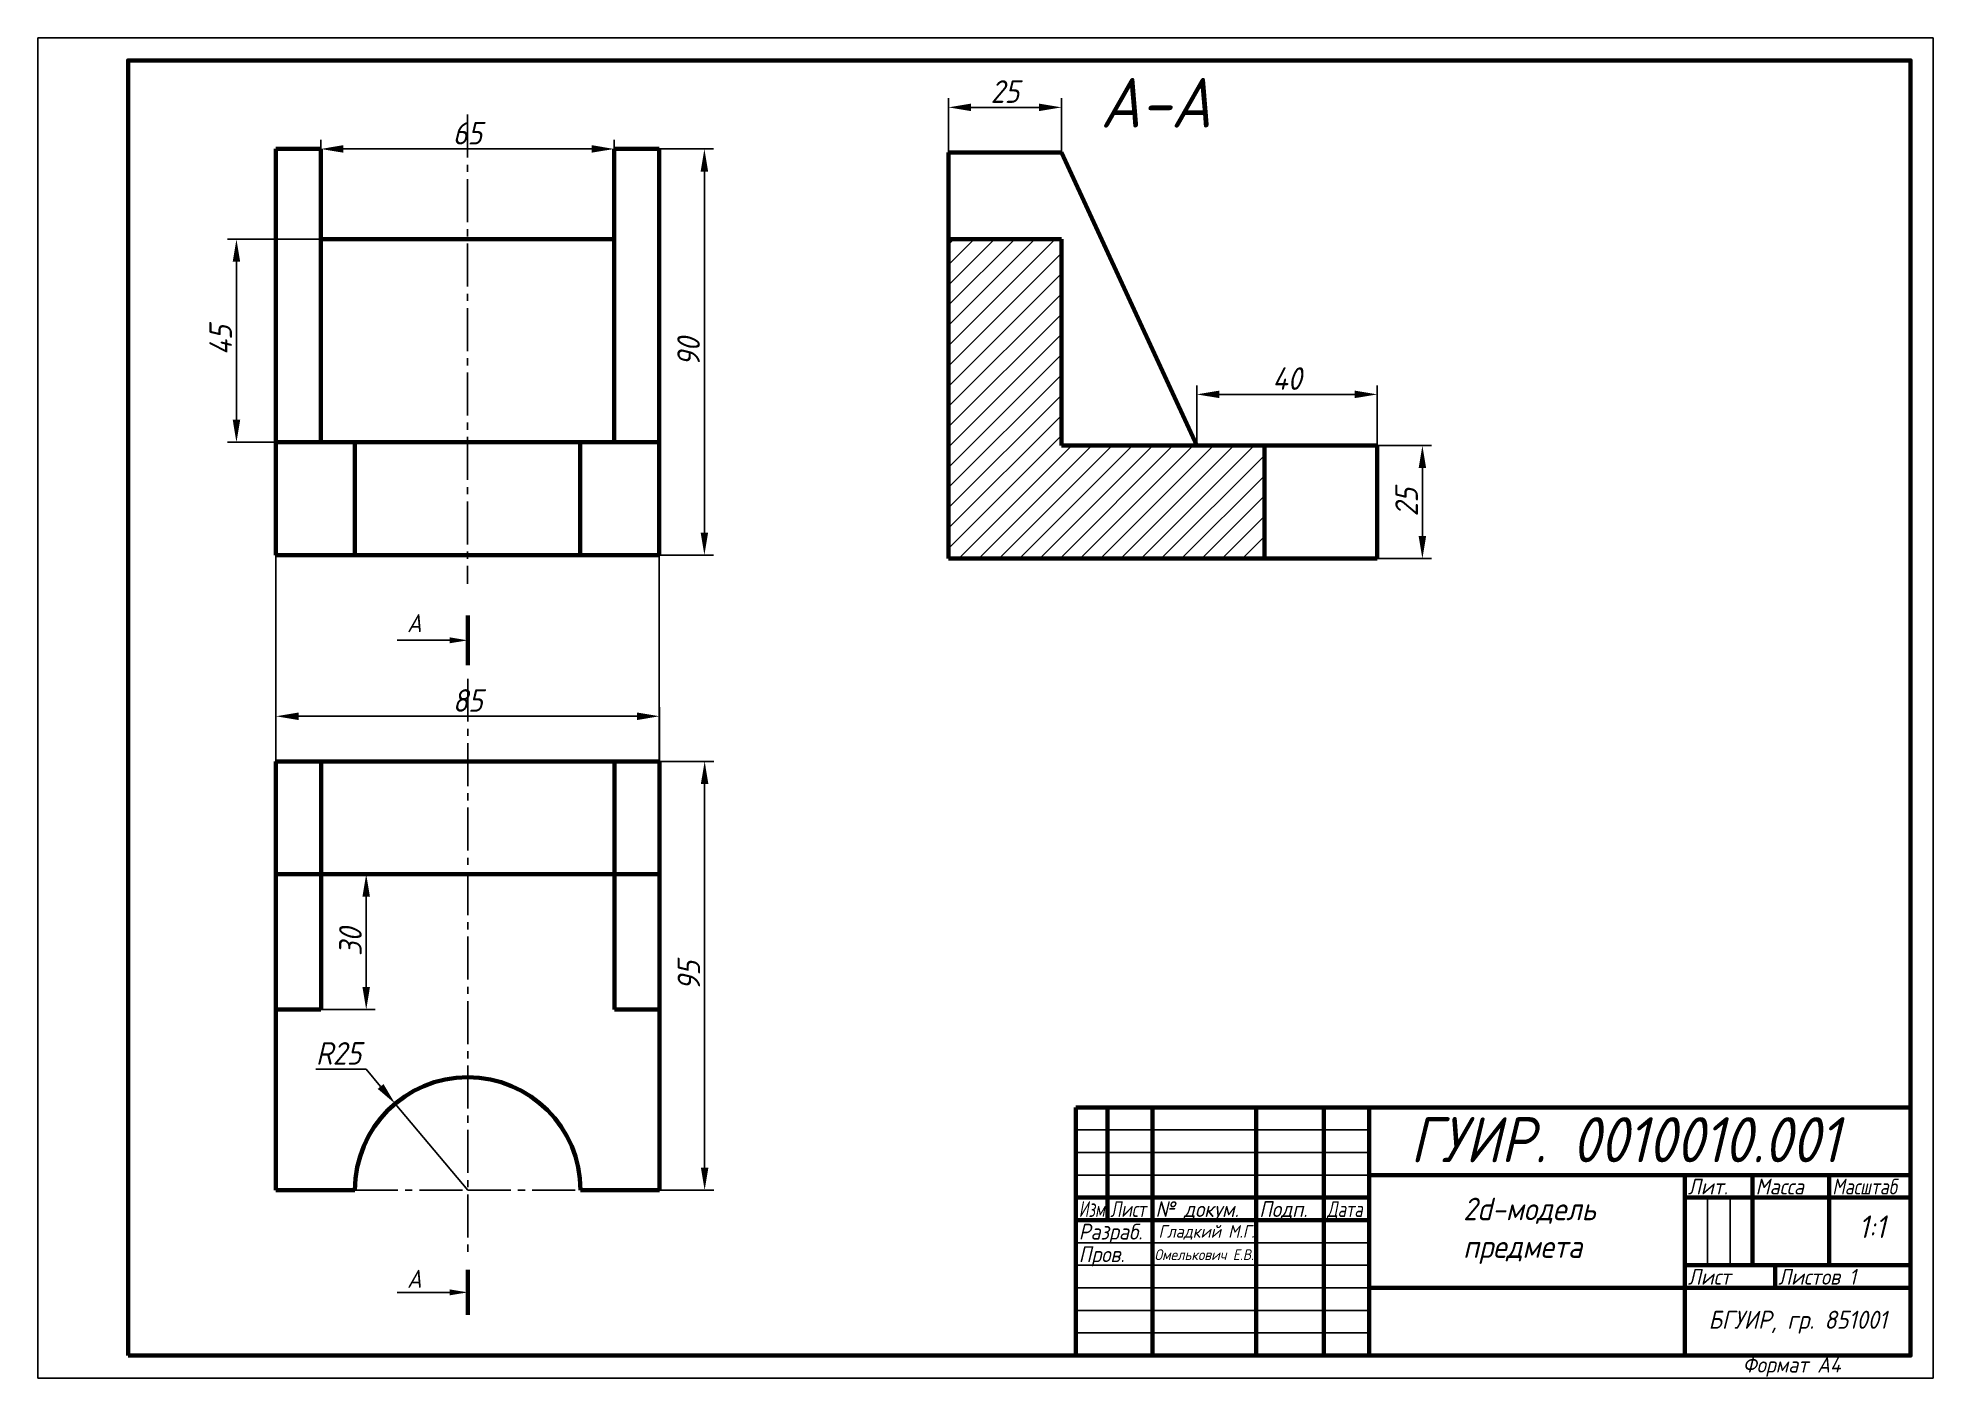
# Model space of a CAD drawing. Header units: millimetres. Extents: x 0 to 420, y 0 to 297.
import ezdxf
from ezdxf import colors
from ezdxf.entities.mleader import LeaderData, LeaderLine
from ezdxf.math import Vec2, Vec3

# ---------------------------------------------------------------- set-up
doc = ezdxf.new("R2010")
doc.units = ezdxf.units.MM
doc.header["$LTSCALE"] = 0.5
doc.linetypes.add('осевая2', pattern=[28.575, 19.05, -3.175, 3.175, -3.175])
doc.layers.get('0').update_dxf_attribs({"lineweight": 60})
doc.layers.get('Defpoints').update_dxf_attribs({"color": 5})
doc.layers.add('1-оси', color=1, linetype='осевая2')
doc.layers.add('3-размеры', color=6, linetype='Continuous')
doc.layers.add('2-штриховка', color=7, linetype='Continuous', true_color=0x00c7c7)
doc.layers.add('4-текст', color=7, linetype='Continuous', true_color=0x00ad00)
doc.styles.get("Standard").update_dxf_attribs({"font": 'isocpeui.ttf', "width": 0.9})
doc.dimstyles.new('Standart', dxfattribs={"dimtxt": 5, "dimasz": 5, "dimexe": 2, "dimexo": 0, "dimgap": 1, "dimtad": 1, "dimtoh": 1, "dimdec": 0, "dimtxsty": 'Standard', "dimcen": 2.5, "dimadec": 0, "dimazin": 0, "dimtfac": 1, "dimtdec": 0, "dimtmove": 0, "dimatfit": 3, "dimldrblk": 'DOTSMALL', "dimfxl": 1, "dimarcsym": 0})

# ---------------------------------------------------------------- blocks, each defined once
blk = doc.blocks.new('*D2')
at = {"layer": '3-размеры', "color": 0, "lineweight": -2, "transparency": 16777216}
for p, q in [((52.76, 136.67), (52.76, 148.67)), ((137.76, 136.67), (137.76, 148.67)), ((57.76, 146.67), (132.76, 146.67))]:
    blk.add_line(p, q, dxfattribs=at)
at = {"layer": '3-размеры', "color": 0, "transparency": 16777216}
for points in [[(57.76, 147.5), (57.76, 145.83), (52.76, 146.67)], [(132.76, 147.5), (132.76, 145.83), (137.76, 146.67)]]:
    blk.add_solid(points, dxfattribs=at)
at = {"layer": 'Defpoints', "color": 0, "transparency": 16777216}
for p in [(137.76, 146.67), (52.76, 136.67), (137.76, 136.67)]:
    blk.add_point(p, dxfattribs=at)
at = {"layer": '3-размеры', "color": 0, "transparency": 16777216, "insert": (95.26, 150.17), "char_height": 5, "attachment_point": 5}
blk.add_mtext('85', dxfattribs=at)
blk = doc.blocks.new('_DotSmall')
at = {"color": 0, "linetype": 'ByBlock', "const_width": 0.5}
blk.add_lwpolyline([(-0.0625, 0, 1), (0.0625, 0, 1)], format="xyb", close=True, dxfattribs=at)
blk = doc.blocks.new('*D3')
at = {"layer": '3-размеры', "color": 0, "lineweight": -2, "transparency": 16777216}
for p, q in [((137.7, 272.39), (149.7, 272.39)), ((147.7, 267.39), (147.7, 187.39)), ((137.7, 182.39), (149.7, 182.39))]:
    blk.add_line(p, q, dxfattribs=at)
at = {"layer": '3-размеры', "color": 0, "transparency": 16777216}
for points in [[(146.87, 267.39), (148.53, 267.39), (147.7, 272.39)], [(146.87, 187.39), (148.53, 187.39), (147.7, 182.39)]]:
    blk.add_solid(points, dxfattribs=at)
at = {"layer": 'Defpoints', "color": 0, "transparency": 16777216}
for p in [(137.7, 272.39), (137.7, 182.39), (147.7, 182.39)]:
    blk.add_point(p, dxfattribs=at)
at = {"layer": '3-размеры', "color": 0, "transparency": 16777216, "insert": (144.2, 227.39), "char_height": 5, "attachment_point": 5, "rotation": 90}
blk.add_mtext('90', dxfattribs=at)
blk = doc.blocks.new('*D4')
at = {"layer": '3-размеры', "color": 0, "lineweight": -2, "transparency": 16777216}
for p, q in [((137.76, 136.67), (149.76, 136.67)), ((147.76, 131.67), (147.76, 46.67)), ((137.76, 41.67), (149.76, 41.67))]:
    blk.add_line(p, q, dxfattribs=at)
at = {"layer": '3-размеры', "color": 0, "transparency": 16777216}
for points in [[(146.92, 131.67), (148.59, 131.67), (147.76, 136.67)], [(146.92, 46.67), (148.59, 46.67), (147.76, 41.67)]]:
    blk.add_solid(points, dxfattribs=at)
at = {"layer": 'Defpoints', "color": 0, "transparency": 16777216}
for p in [(137.76, 136.67), (137.76, 41.67), (147.76, 41.67)]:
    blk.add_point(p, dxfattribs=at)
at = {"layer": '3-размеры', "color": 0, "transparency": 16777216, "insert": (144.26, 89.17), "char_height": 5, "attachment_point": 5, "rotation": 90}
blk.add_mtext('95', dxfattribs=at)
blk = doc.blocks.new('*D5')
at = {"layer": '3-размеры', "color": 0, "lineweight": -2, "transparency": 16777216}
for p, q in [((201.82, 271.61), (201.82, 283.61)), ((221.82, 281.61), (206.82, 281.61)), ((226.82, 271.61), (226.82, 283.61))]:
    blk.add_line(p, q, dxfattribs=at)
at = {"layer": '3-размеры', "color": 0, "transparency": 16777216}
for points in [[(206.82, 282.44), (206.82, 280.77), (201.82, 281.61)], [(221.82, 282.44), (221.82, 280.77), (226.82, 281.61)]]:
    blk.add_solid(points, dxfattribs=at)
at = {"layer": 'Defpoints', "color": 0, "transparency": 16777216}
for p in [(201.82, 281.61), (201.82, 271.61), (226.82, 271.61)]:
    blk.add_point(p, dxfattribs=at)
at = {"layer": '3-размеры', "color": 0, "transparency": 16777216, "insert": (214.32, 285.11), "char_height": 5, "attachment_point": 5}
blk.add_mtext('25', dxfattribs=at)
blk = doc.blocks.new('*D7')
at = {"layer": '3-размеры', "color": 0, "lineweight": -2, "transparency": 16777216}
for p, q in [((62.76, 111.67), (74.76, 111.67)), ((72.76, 86.67), (72.76, 106.67)), ((62.76, 81.67), (74.76, 81.67))]:
    blk.add_line(p, q, dxfattribs=at)
at = {"layer": '3-размеры', "color": 0, "transparency": 16777216}
for points in [[(71.92, 106.67), (73.59, 106.67), (72.76, 111.67)], [(71.92, 86.67), (73.59, 86.67), (72.76, 81.67)]]:
    blk.add_solid(points, dxfattribs=at)
at = {"layer": 'Defpoints', "color": 0, "transparency": 16777216}
for p in [(62.76, 111.67), (72.76, 111.67), (62.76, 81.67)]:
    blk.add_point(p, dxfattribs=at)
at = {"layer": '3-размеры', "color": 0, "transparency": 16777216, "insert": (69.26, 96.67), "char_height": 5, "attachment_point": 5, "rotation": 90}
blk.add_mtext('30', dxfattribs=at)
blk = doc.blocks.new('*D8')
at = {"layer": '3-размеры', "color": 0, "lineweight": -2, "transparency": 16777216}
for p, q in [((62.7, 272.39), (62.7, 274.39)), ((127.7, 272.39), (127.7, 274.39)), ((67.7, 272.39), (122.7, 272.39))]:
    blk.add_line(p, q, dxfattribs=at)
at = {"layer": '3-размеры', "color": 0, "transparency": 16777216}
for points in [[(67.7, 273.23), (67.7, 271.56), (62.7, 272.39)], [(122.7, 273.23), (122.7, 271.56), (127.7, 272.39)]]:
    blk.add_solid(points, dxfattribs=at)
at = {"layer": 'Defpoints', "color": 0, "transparency": 16777216}
for p in [(62.7, 272.39), (127.7, 272.39), (127.7, 272.39)]:
    blk.add_point(p, dxfattribs=at)
at = {"layer": '3-размеры', "color": 0, "transparency": 16777216, "insert": (95.2, 275.89), "char_height": 5, "attachment_point": 5}
blk.add_mtext('65', dxfattribs=at)
blk = doc.blocks.new('*D9')
at = {"layer": '3-размеры', "color": 0, "lineweight": -2, "transparency": 16777216}
for p, q in [((296.82, 206.65), (308.82, 206.65)), ((306.82, 201.65), (306.82, 186.61)), ((296.82, 181.61), (308.82, 181.61))]:
    blk.add_line(p, q, dxfattribs=at)
at = {"layer": '3-размеры', "color": 0, "transparency": 16777216}
for points in [[(305.99, 201.65), (307.65, 201.65), (306.82, 206.65)], [(305.99, 186.61), (307.65, 186.61), (306.82, 181.61)]]:
    blk.add_solid(points, dxfattribs=at)
at = {"layer": 'Defpoints', "color": 0, "transparency": 16777216}
for p in [(296.82, 206.65), (296.82, 181.61), (306.82, 181.61)]:
    blk.add_point(p, dxfattribs=at)
at = {"layer": '3-размеры', "color": 0, "transparency": 16777216, "insert": (303.32, 194.11), "char_height": 5, "attachment_point": 5, "rotation": 90}
blk.add_mtext('25', dxfattribs=at)
blk = doc.blocks.new('*D11')
at = {"layer": '3-размеры', "color": 0, "lineweight": -2, "transparency": 16777216}
for p, q in [((256.82, 206.65), (256.82, 220)), ((296.82, 206.65), (296.82, 220)), ((261.82, 218), (291.82, 218))]:
    blk.add_line(p, q, dxfattribs=at)
at = {"layer": '3-размеры', "color": 0, "transparency": 16777216}
for points in [[(261.82, 218.83), (261.82, 217.17), (256.82, 218)], [(291.82, 218.83), (291.82, 217.17), (296.82, 218)]]:
    blk.add_solid(points, dxfattribs=at)
at = {"layer": 'Defpoints', "color": 0, "transparency": 16777216}
for p in [(296.82, 218), (256.82, 206.65), (296.82, 206.65)]:
    blk.add_point(p, dxfattribs=at)
at = {"layer": '3-размеры', "color": 0, "transparency": 16777216, "insert": (276.82, 221.5), "char_height": 5, "attachment_point": 5}
blk.add_mtext('40', dxfattribs=at)
blk = doc.blocks.new('*D19')
at = {"layer": '3-размеры', "color": 0, "lineweight": -2, "transparency": 16777216}
for p, q in [((62.7, 252.39), (42, 252.39)), ((44, 247.39), (44, 212.39)), ((62.7, 207.39), (42, 207.39))]:
    blk.add_line(p, q, dxfattribs=at)
at = {"layer": '3-размеры', "color": 0, "transparency": 16777216}
for points in [[(43.17, 247.39), (44.83, 247.39), (44, 252.39)], [(43.17, 212.39), (44.83, 212.39), (44, 207.39)]]:
    blk.add_solid(points, dxfattribs=at)
at = {"layer": 'Defpoints', "color": 0, "transparency": 16777216}
for p in [(62.7, 252.39), (44, 207.39), (62.7, 207.39)]:
    blk.add_point(p, dxfattribs=at)
at = {"layer": '3-размеры', "color": 0, "transparency": 16777216, "insert": (40.5, 230), "char_height": 5, "attachment_point": 5, "rotation": 90}
blk.add_mtext('45', dxfattribs=at)
blk = doc.blocks.new('*D20')
at = {"layer": '3-размеры', "color": 0, "lineweight": -2, "transparency": 16777216}
for p, q in [((61.58, 68.46), (72.73, 68.46)), ((72.73, 68.46), (75.95, 64.63)), ((95.26, 41.67), (79.17, 60.8))]:
    blk.add_line(p, q, dxfattribs=at)
at = {"layer": '3-размеры', "color": 0, "transparency": 16777216}
blk.add_solid([(76.59, 65.16), (75.31, 64.09), (79.17, 60.8)], dxfattribs=at)
at = {"layer": 'Defpoints', "color": 0, "transparency": 16777216}
for p in [(79.17, 60.8), (95.26, 41.67)]:
    blk.add_point(p, dxfattribs=at)
at = {"layer": '3-размеры', "color": 0, "transparency": 16777216, "insert": (66.65, 71.96), "char_height": 5, "attachment_point": 5}
blk.add_mtext('R25', dxfattribs=at)

msp = doc.modelspace()

# ---------------------------------------------------------------- hatches: boundary and pattern name
at = {"layer": '2-штриховка'}
h = msp.add_hatch(dxfattribs=at)
h.set_pattern_fill('ANSI31', color=256)
h.paths.add_polyline_path([(271.82, 206.65), (256.82, 206.65), (226.82, 206.65), (226.82, 252.39), (201.82, 252.39), (201.82, 181.61), (271.82, 181.61)])

# ---------------------------------------------------------------- linework, layer by layer
for p, q in [((62.7, 272.39), (52.7, 272.39)), ((52.7, 272.39), (52.7, 207.39)), ((62.7, 207.39), (62.7, 272.39)), ((127.7, 207.39), (127.7, 272.39)), ((127.7, 272.39), (137.7, 272.39)), ((137.7, 272.39), (137.7, 207.39)), ((201.82, 181.61), (201.82, 271.61)), ((201.82, 271.61), (226.82, 271.61)), ((226.82, 271.61), (256.82, 206.65)), ((62.7, 252.39), (127.7, 252.39)), ((201.82, 252.39), (226.82, 252.39)), ((226.82, 252.39), (226.82, 206.65)), ((137.7, 207.39), (52.7, 207.39)), ((52.7, 207.39), (52.7, 182.39)), ((52.7, 207.39), (70.2, 207.39)), ((70.2, 207.39), (70.2, 182.39)), ((137.7, 207.39), (120.2, 207.39)), ((120.2, 207.39), (120.2, 182.39)), ((137.7, 182.39), (137.7, 207.39)), ((256.82, 206.65), (226.82, 206.65)), ((296.82, 206.65), (256.82, 206.65)), ((271.82, 181.61), (271.82, 206.65)), ((296.82, 206.65), (296.82, 181.61)), ((52.7, 182.39), (137.7, 182.39)), ((296.82, 181.61), (201.82, 181.61)), ((296.82, 181.61), (271.82, 181.61)), ((95.26, 158), (95.26, 169)), ((52.76, 136.67), (137.76, 136.67)), ((52.76, 136.67), (52.76, 41.67)), ((62.76, 136.67), (62.76, 81.67)), ((127.76, 136.67), (127.76, 81.67)), ((137.76, 136.67), (137.76, 41.67)), ((70.26, 111.67), (52.76, 111.67)), ((120.26, 111.67), (70.26, 111.67)), ((120.26, 111.67), (137.76, 111.67)), ((62.71, 81.67), (52.76, 81.67)), ((127.76, 81.67), (137.76, 81.67)), ((365, 45), (365, 40)), ((52.76, 41.67), (70.26, 41.67)), ((137.76, 41.67), (120.26, 41.67)), ((95.26, 24), (95.26, 14))]:
    msp.add_line(p, q)
at = {"lineweight": 60}
for p, q in [((415, 60), (230, 60)), ((230, 5), (230, 60)), ((237, 60), (237, 35)), ((247, 5), (247, 60)), ((270, 60), (270, 5)), ((285, 5), (285, 60)), ((295, 60), (295, 5)), ((295, 45), (415, 45)), ((365, 5), (365, 45)), ((380, 45), (380, 25)), ((397, 25), (397, 45)), ((230, 40), (295, 40)), ((365, 40), (415, 40)), ((230, 35), (295, 35)), ((365, 25), (415, 25)), ((385, 20), (385, 25)), ((295, 20), (415, 20))]:
    msp.add_line(p, q, dxfattribs=at)
at = {"lineweight": -3}
for p, q in [((230, 55), (295, 55)), ((230, 50), (295, 50)), ((230, 45), (295, 45)), ((370, 25), (370, 40)), ((375, 40), (375, 25)), ((230, 30), (295, 30)), ((230, 25), (295, 25)), ((230, 20), (295, 20)), ((230, 15), (295, 15)), ((230, 10), (295, 10))]:
    msp.add_line(p, q, dxfattribs=at)
at = {"lineweight": 60}
msp.add_lwpolyline([(20, 5), (415, 5), (415, 292), (20, 292)], close=True, dxfattribs=at)
msp.add_arc((95.26, 41.67), 25, 0, 180)
at = {"layer": '1-оси'}
for p, q in [((95.2, 280), (95.2, 176)), ((95.26, 155), (95.26, 27)), ((70.26, 41.67), (95.26, 41.67)), ((95.26, 41.67), (120.26, 41.67))]:
    msp.add_line(p, q, dxfattribs=at)
at = {"layer": 'Defpoints'}
for p, q in [((52.7, 182.39), (52.7, 125)), ((137.7, 182.39), (137.7, 132))]:
    msp.add_line(p, q, dxfattribs=at)
msp.add_lwpolyline([(0, 0), (420, 0), (420, 297), (0, 297)], close=True, dxfattribs=at)

# ---------------------------------------------------------------- texts
at = {"width": 0.9}
for s, height, p in [('A-A', 11, (235.47, 277.14)), ('A', 4, (81.81, 165.3)), ('A', 4, (81.81, 20))]:
    msp.add_text(s, height=height, dxfattribs=at).set_placement(p)
at = {"layer": '4-текст', "lineweight": -3}
for s, width, p in [('Лит.', 0.9, (365.67, 40.7)), ('Масса', 0.9, (380.67, 40.7)), ('Масштаб', 0.8, (397.67, 40.7)), ('Изм.', 0.7, (230.67, 35.7)), ('Лист', 0.75, (237.67, 35.7)), ('№ докум.', 0.9, (247.67, 35.7)), ('Подп.', 0.9, (270.67, 35.7)), ('Дата', 0.75, (285.67, 35.7)), ('Разраб.', 0.9, (230.67, 30.7)), ('Пров.', 0.9, (230.67, 25.7)), ('Лист', 0.9, (365.67, 20.7)), ('Листов 1', 0.9, (385.67, 20.7)), ('Формат А4', 0.9, (377.79, 1.23))]:
    msp.add_text(s, height=3.5, dxfattribs=dict(at, width=width)).set_placement(p)
at = {"layer": '4-текст', "width": 0.9}
for s, height, p in [('Гладкий М.Г.', 2.8, (248.34, 31.11)), ('Омелькович Е.В.', 2.4, (247.44, 26.14))]:
    msp.add_text(s, height=height, dxfattribs=at).set_placement(p)
at = {"layer": '4-текст', "attachment_point": 1}
for s, width, gutter_width, heights, insert, char_height in [('ГУИР. 0010010.001', 110.217, 50, [0], (304.15, 57.83), 10), ('2d-модель\\Pпредмета', 67.8356, 50, [0], (315.85, 39.98), 5), ('1:1', 0.6554, 50, [0], (403.5, 36.05), 5), ('БГУИР, гр. 851001 ', 63.8482, 28.37, [4.28], (370.24, 14.93), 4)]:
    msp.add_mtext_dynamic_manual_height_columns(s, width=width, gutter_width=gutter_width, heights=heights, dxfattribs=dict(at, insert=insert, char_height=char_height))

# ---------------------------------------------------------------- dimensions: what is measured, and where the dimension line sits
at = {"layer": '3-размеры'}
for base, p1, p2, angle, picture, middle, dimtype in [((201.82, 281.61), (226.82, 271.61), (201.82, 271.61), 180, '*D5', (214.32, 281.61), 161), ((147.7, 182.39), (137.7, 272.39), (137.7, 182.39), 270, '*D3', (147.7, 227.39), 161), ((44, 207.39), (62.7, 252.39), (62.7, 207.39), 90, '*D19', (44, 230), 160), ((306.82, 181.61), (296.82, 206.65), (296.82, 181.61), 90, '*D9', (306.82, 194.11), 160), ((137.76, 146.67), (52.76, 136.67), (137.76, 136.67), 0, '*D2', (95.26, 146.67), 161), ((147.76, 41.67), (137.76, 136.67), (137.76, 41.67), 270, '*D4', (147.76, 89.17), 161), ((72.76, 111.67), (62.76, 81.67), (62.76, 111.67), 90, '*D7', (72.76, 96.67), 160)]:
    dim = msp.add_linear_dim(base=base, p1=p1, p2=p2, angle=angle, dimstyle='Standart', dxfattribs=at)
    dim.commit()
    dim.dimension.update_dxf_attribs({"geometry": picture, "text_midpoint": middle, "dimtype": dimtype})
for base, p1, p2, picture, middle in [((127.7, 272.39), (62.7, 272.39), (127.7, 272.39), '*D8', (95.2, 272.39)), ((296.82, 218), (256.82, 206.65), (296.82, 206.65), '*D11', (276.82, 218))]:
    dim = msp.add_linear_dim(base=base, p1=p1, p2=p2, dimstyle='Standart', dxfattribs=at)
    dim.commit()
    dim.dimension.update_dxf_attribs({"geometry": picture, "text_midpoint": middle, "dimtype": 160})
dim = msp.add_radius_dim(center=(95.26, 41.67), mpoint=(79.17, 60.8), dimstyle='Standart', dxfattribs=at)
dim.commit()
dim.dimension.update_dxf_attribs({"geometry": '*D20', "text_midpoint": (66.65, 71.96)})

# ---------------------------------------------------------------- leaders
ml = msp.add_multileader_mtext('Standard')
ml.set_content('', color=256)
ml.set_leader_properties()
ml.build(insert=Vec2(0, 0))
ml.multileader.update_dxf_attribs({"text_right_attachment_type": 6, "dogleg_length": 0.36})
ctx = ml.context
ctx.base_point, ctx.plane_origin = Vec3(77.64, 165.5), Vec3(95.26, 163.5)
ctx.right_attachment, ctx.text_align_type = 6, 2
notes = []
notes.append((ctx, [(0, (1, 1, 0), (82, 163.5), (-1, 0), 0.36, [(0, [(95.26, 163.5)], 0, [])])]))
ctx.mtext.insert, ctx.mtext.alignment, ctx.mtext.flow_direction = Vec3(79.64, 167.5), 3, 5
ml = msp.add_multileader_mtext('Standard')
ml.set_content('', color=256)
ml.set_leader_properties()
ml.build(insert=Vec2(0, 0))
ml.multileader.update_dxf_attribs({"text_right_attachment_type": 6, "dogleg_length": 0.36})
ctx = ml.context
ctx.base_point, ctx.plane_origin = Vec3(77.64, 21), Vec3(95.26, 19)
ctx.right_attachment, ctx.text_align_type = 6, 2
notes.append((ctx, [(0, (1, 1, 0), (82, 19), (-1, 0), 0.36, [(0, [(95.26, 19)], 0, [])])]))
ctx.mtext.insert, ctx.mtext.alignment, ctx.mtext.flow_direction = Vec3(79.64, 23), 3, 5
for ctx, leaders in notes:
    for number, flags, end, landing, length, lines in leaders:
        leader = LeaderData()
        leader.index, (leader.has_last_leader_line, leader.has_dogleg_vector, leader.attachment_direction) = number, flags
        leader.last_leader_point, leader.dogleg_vector, leader.dogleg_length = Vec3(end), Vec3(landing), length
        for number, points, colour, breaks in lines:
            line = LeaderLine()
            line.index, line.vertices, line.color, line.breaks = number, Vec3.list(points), colors.encode_raw_color(colour), breaks
            leader.lines.append(line)
        ctx.leaders.append(leader)

doc.saveas('drawing.dxf')
